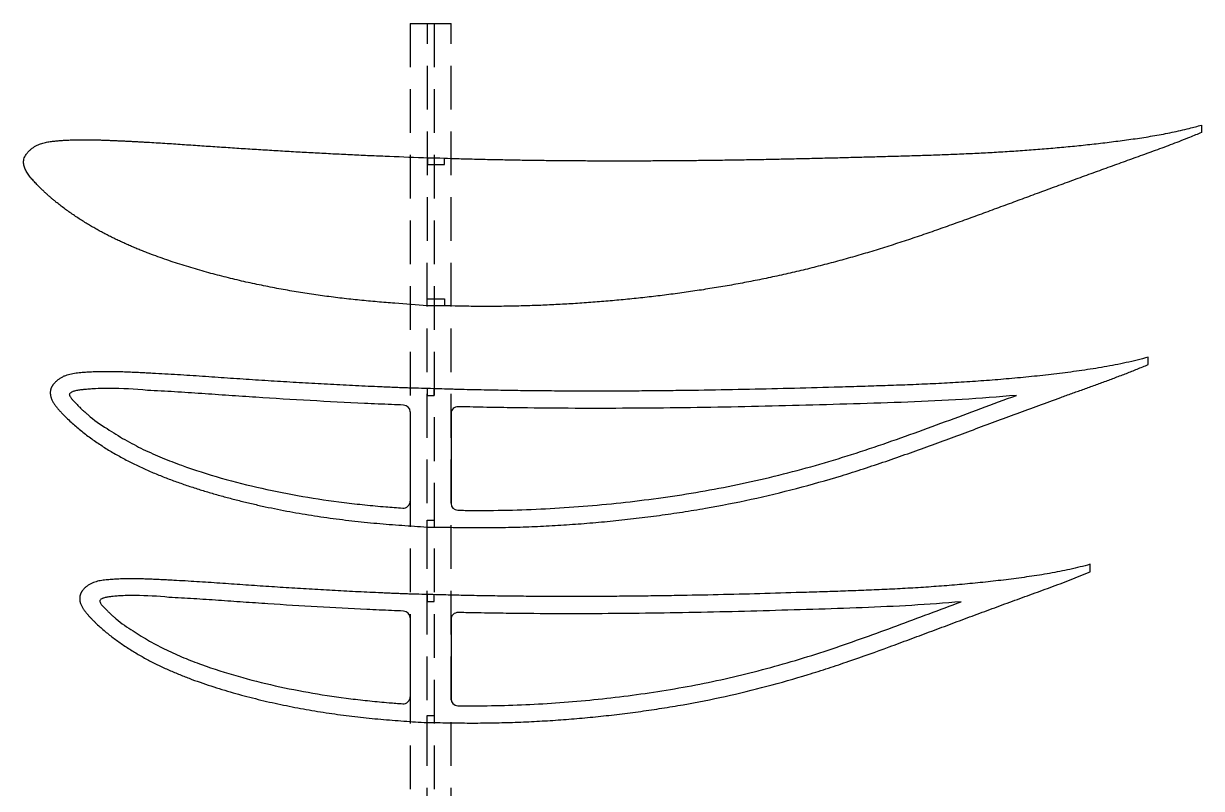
# Model space of a CAD drawing. Header units: millimetres. Extents: x -6564 to 404, y -3346 to 414.
# Drawn here: x -1109.4 to -767.4, y 192.4 to 414.4 of the extents above; entities that cross this region are included whole.
import ezdxf

# ---------------------------------------------------------------- set-up
doc = ezdxf.new("R2010")
doc.units = ezdxf.units.MM
doc.linetypes.add('DASHED', pattern=[19.05, 12.7, -6.35])
for name, color, linetype in [('10', 7, 'Continuous'), ('11', 80, 'Continuous'), ('111', 140, 'DASHED')]:
    doc.layers.add(name, color=color, linetype=linetype)

msp = doc.modelspace()

# ---------------------------------------------------------------- linework, layer by layer
at = {"color": 7, "linetype": 'Continuous', "lineweight": 25}
for p, q in [((-782.954, 315.4496), (-782.9533, 317.6112)), ((-1073.4601, 307.9756), (-1073.4619, 307.9757)), ((-1085.1687, 296.8741), (-1085.1685, 296.8743)), ((-799.7935, 255.3031), (-799.7921, 257.4761)), ((-1067.2042, 247.8773), (-1067.2073, 247.8775)), ((-1077.6, 238.1357), (-1077.5998, 238.1358))]:
    msp.add_line(p, q, dxfattribs=at)
for points, knots in [([(-782.9533, 317.6112), (-783.9932, 317.2931), (-786.1028, 316.7576), (-789.2777, 315.9985), (-792.4763, 315.3357), (-795.6891, 314.7425), (-798.9147, 314.2138), (-802.1488, 313.7347), (-805.3895, 313.2926), (-808.6349, 312.8794), (-811.8848, 312.4931), (-816.223, 312.011), (-821.6551, 311.4729), (-828.1856, 310.9215), (-834.7258, 310.4536), (-841.2741, 310.0669), (-847.8283, 309.7469), (-854.3871, 309.4819), (-860.949, 309.2568), (-867.5132, 309.0553), (-876.2673, 308.8047), (-887.212, 308.5034), (-900.3469, 308.1929), (-911.2917, 307.9943), (-920.0453, 307.877), (-926.6091, 307.8099), (-933.1709, 307.7632), (-939.7304, 307.7399), (-946.2871, 307.7383), (-952.8407, 307.7609), (-959.3908, 307.8094), (-965.9367, 307.8854), (-971.3879, 307.9723), (-975.7464, 308.0556), (-979.0139, 308.1288), (-981.7359, 308.1872), (-983.9126, 308.2474), (-986.0886, 308.3121), (-988.8075, 308.4008), (-990.9824, 308.4552), (-993.286, 308.5108), (-995.1099, 308.567), (-997.5409, 308.6478), (-999.3637, 308.7125), (-1001.1861, 308.7827), (-1003.0078, 308.8583), (-1004.8293, 308.9355), (-1007.2573, 309.0398), (-1010.2914, 309.1776), (-1013.9306, 309.3513), (-1017.5684, 309.5334), (-1022.4167, 309.7878), (-1027.2621, 310.0576), (-1032.1047, 310.3443), (-1035.7352, 310.5665), (-1039.3646, 310.7952), (-1042.9926, 311.0312), (-1046.6196, 311.2726), (-1050.2455, 311.5177), (-1053.8705, 311.7675), (-1057.4948, 312.0175), (-1061.1189, 312.2626), (-1064.7431, 312.4971), (-1068.3678, 312.7154), (-1071.3891, 312.8791), (-1073.8063, 313.0009), (-1075.6194, 313.0882), (-1077.4325, 313.1718), (-1079.2458, 313.2508), (-1081.0594, 313.3184), (-1082.8735, 313.3692), (-1084.6881, 313.3954), (-1086.5029, 313.3919), (-1088.3171, 313.3511), (-1090.1301, 313.2743), (-1091.9406, 313.1504), (-1093.7472, 312.9822), (-1095.5477, 312.7481), (-1097.013, 312.3534), (-1098.1197, 311.86), (-1098.7741, 311.4803), (-1099.2717, 311.1364), (-1099.7513, 310.7679), (-1100.1989, 310.3601), (-1100.5532, 309.9668), (-1100.7469, 309.7352), (-1100.8842, 309.5547), (-1101.0111, 309.367), (-1101.1242, 309.1704), (-1101.2268, 308.9684), (-1101.3349, 308.7697), (-1101.4361, 308.5675), (-1101.51, 308.3534), (-1101.5686, 308.135), (-1101.6128, 307.9127), (-1101.6455, 307.6885), (-1101.6723, 307.3873), (-1101.676, 307.0087), (-1101.6306, 306.6327), (-1101.5737, 306.3361), (-1101.5191, 306.1161), (-1101.454, 305.8989), (-1101.3557, 305.6131), (-1101.2119, 305.2634), (-1101.0116, 304.8565), (-1100.7154, 304.329), (-1100.2974, 303.6984), (-1099.747, 302.9772), (-1099.1599, 302.2851), (-1098.5483, 301.6152), (-1097.9187, 300.9622), (-1097.2785, 300.3193), (-1096.4168, 299.4707), (-1095.3146, 298.4354), (-1093.9544, 297.2345), (-1092.554, 296.0805), (-1091.1204, 294.9681), (-1089.1696, 293.5371), (-1086.6664, 291.8388), (-1083.5787, 289.9304), (-1080.417, 288.1468), (-1077.1863, 286.4908), (-1073.8956, 284.957), (-1070.554, 283.5368), (-1067.1735, 282.2112), (-1063.7609, 280.9692), (-1060.3198, 279.8073), (-1056.8549, 278.7164), (-1053.3684, 277.695), (-1049.8642, 276.7336), (-1046.3441, 275.8295), (-1042.8092, 274.9818), (-1039.2607, 274.1899), (-1034.5124, 273.2074), (-1028.5486, 272.1113), (-1022.5526, 271.1879), (-1017.7404, 270.5435), (-1014.1242, 270.1078), (-1010.5016, 269.7187), (-1006.8739, 269.3665), (-1003.2399, 269.0737), (-999.6033, 268.7971), (-995.9652, 268.5249), (-993.5378, 268.3655), (-992.3238, 268.2958)], [0, 0, 0, 0, 0.00737426, 0.01474851, 0.02212277, 0.02949703, 0.03687129, 0.04424554, 0.0516198, 0.05899406, 0.06636831, 0.07374257, 0.08849108, 0.1032396, 0.11798811, 0.13273663, 0.14748514, 0.16223365, 0.17698217, 0.19173068, 0.2064792, 0.23597622, 0.26547325, 0.29497028, 0.3097188, 0.32446731, 0.33921582, 0.35396434, 0.36871285, 0.38346137, 0.39820988, 0.41295839, 0.42770691, 0.43508116, 0.44245542, 0.44982968, 0.45351681, 0.45720394, 0.46457819, 0.47195245, 0.47195245, 0.48020319, 0.48432856, 0.48845394, 0.49257931, 0.49670468, 0.50083005, 0.50495542, 0.51320616, 0.52145691, 0.52970765, 0.53795839, 0.55445988, 0.56271062, 0.57096137, 0.57921211, 0.58746285, 0.59571359, 0.60396434, 0.61221508, 0.62046582, 0.62871657, 0.63696731, 0.64521805, 0.6534688, 0.65759417, 0.66171954, 0.66584491, 0.66997028, 0.67409565, 0.67822102, 0.6823464, 0.68647177, 0.69059714, 0.69472251, 0.69884788, 0.70297325, 0.70709862, 0.711224, 0.71328668, 0.71534937, 0.71638071, 0.71741205, 0.71947474, 0.72050608, 0.72102175, 0.72153742, 0.7220531, 0.72256877, 0.72308444, 0.72360011, 0.72411578, 0.72463145, 0.72514712, 0.7256628, 0.72617847, 0.72669414, 0.72772548, 0.72875682, 0.7292725, 0.72978817, 0.73030384, 0.73081951, 0.73185085, 0.7328822, 0.73391354, 0.73597622, 0.73803891, 0.7401016, 0.74216428, 0.74422697, 0.74628965, 0.74835234, 0.75247771, 0.75660308, 0.76072845, 0.76485383, 0.7689792, 0.77722994, 0.78548068, 0.79373143, 0.80198217, 0.81023291, 0.81848365, 0.8267344, 0.83498514, 0.84323588, 0.85148663, 0.85973737, 0.86798811, 0.87623886, 0.8844896, 0.89274034, 0.90099108, 0.91749257, 0.93399406, 0.9422448, 0.95049554, 0.95874629, 0.96699703, 0.97524777, 0.98349851, 0.99174926, 1, 1, 1, 1]), ([(-992.3238, 268.2958), (-991.196, 268.2943), (-988.9408, 268.2726), (-985.5585, 268.2089), (-982.1761, 268.1418), (-978.7932, 268.1119), (-975.4103, 268.1095), (-970.8997, 268.1508), (-966.3901, 268.2532), (-961.8823, 268.4149), (-957.3761, 268.6159), (-951.7472, 268.9435), (-945, 269.4504), (-938.2627, 270.0747), (-931.5364, 270.8095), (-924.8244, 271.6619), (-918.1281, 272.6331), (-909.226, 274.0979), (-898.1571, 276.2644), (-884.9957, 279.4221), (-874.1422, 282.4905), (-865.5381, 285.203), (-856.9809, 288.0608), (-848.4851, 291.0953), (-840.0173, 294.2067), (-833.6729, 296.5573), (-827.3285, 298.9081), (-820.9837, 301.2579), (-814.6346, 303.5957), (-809.3385, 305.5302), (-805.0978, 307.0669), (-801.914, 308.2106), (-798.7316, 309.3579), (-795.5519, 310.5131), (-792.3817, 311.6937), (-789.2208, 312.8995), (-786.0782, 314.1521), (-783.9886, 315.001), (-782.954, 315.4496)], [0, 0, 0, 0, 0.015625, 0.03125, 0.046875, 0.0625, 0.078125, 0.09375, 0.125, 0.140625, 0.15625, 0.1875, 0.21875, 0.25, 0.28125, 0.3125, 0.34375, 0.375, 0.4375, 0.5, 0.5625, 0.59375, 0.625, 0.6875, 0.71875, 0.75, 0.78125, 0.8125, 0.84375, 0.875, 0.890625, 0.90625, 0.921875, 0.9375, 0.953125, 0.96875, 0.984375, 1, 1, 1, 1]), ([(-1073.4619, 307.9757), (-1077.1303, 308.3198), (-1081.1467, 308.5213), (-1086.1727, 308.5181), (-1087.8639, 308.4827), (-1089.7626, 308.3754), (-1091.0057, 308.2761), (-1092.1132, 308.1693), (-1093.0764, 308.064), (-1093.6959, 307.972), (-1094.4397, 307.8189), (-1094.8228, 307.72), (-1095.3648, 307.4922), (-1095.6997, 307.3145), (-1096.0088, 307.0848), (-1096.1275, 306.8993), (-1096.168, 306.7424), (-1096.035, 306.4599), (-1095.8661, 306.0741), (-1095.6062, 305.6986), (-1095.3248, 305.3631), (-1094.9321, 304.9278), (-1094.5718, 304.5526), (-1094.044, 304.0052), (-1093.6198, 303.5657), (-1093.0995, 303.0121), (-1092.5948, 302.5003), (-1092.0036, 302.0099), (-1091.3441, 301.4261), (-1089.2603, 299.545), (-1087.1447, 298.0116), (-1085.1687, 296.8741)], [0, 0, 0, 0, 0.29034325, 0.31690054, 0.39608952, 0.42363325, 0.46682136, 0.49439544, 0.51133129, 0.54318045, 0.54373095, 0.57112327, 0.57425783, 0.58988802, 0.60068811, 0.60471976, 0.60616308, 0.61383997, 0.62769972, 0.64058942, 0.6498471, 0.66183685, 0.68661545, 0.69104151, 0.72189594, 0.73472045, 0.75089149, 0.77859868, 0.79518131, 0.82032698, 1, 1, 1, 1]), ([(-999.104, 303.6996), (-1000.2593, 303.7418), (-1001.4144, 303.7867), (-1005.1973, 303.9437), (-1007.8251, 304.0576), (-1015.7068, 304.4243), (-1020.9599, 304.6957), (-1031.4634, 305.2882), (-1036.7137, 305.6105), (-1044.5876, 306.1239), (-1047.212, 306.2995), (-1052.4604, 306.6563), (-1055.0844, 306.8391), (-1060.3328, 307.1978), (-1062.9571, 307.3735), (-1068.2074, 307.6979), (-1070.8333, 307.8443), (-1073.4601, 307.9756)], [0.705016036, 0.705016036, 0.705016036, 0.705016036, 0.71875, 0.71875, 0.75, 0.75, 0.8125, 0.8125, 0.875, 0.875, 0.90625, 0.90625, 0.9375, 0.9375, 0.96875, 0.96875, 1, 1, 1, 1]), ([(-983.3589, 273.1679), (-982.6389, 273.1553), (-981.919, 273.1441), (-977.5403, 273.0939), (-973.8838, 273.107), (-962.9213, 273.312), (-955.622, 273.6632), (-944.6861, 274.4974), (-941.043, 274.8279), (-933.761, 275.588), (-930.1193, 276.0191), (-919.23, 277.4708), (-912.0144, 278.6491), (-897.6863, 281.5002), (-890.5741, 283.174), (-879.9796, 286.0391), (-876.4591, 287.0537), (-869.4488, 289.1992), (-865.9635, 290.3282), (-855.5522, 293.8399), (-848.6704, 296.3478), (-834.9264, 301.4186), (-828.0622, 303.976), (-821.1897, 306.5101)], [0.050204584, 0.050204584, 0.050204584, 0.050204584, 0.0625, 0.0625, 0.125, 0.125, 0.25, 0.25, 0.3125, 0.3125, 0.375, 0.375, 0.5, 0.5, 0.625, 0.625, 0.6875, 0.6875, 0.75, 0.75, 0.875, 0.875, 1, 1, 1, 1]), ([(-821.1897, 306.5101), (-826.4332, 306.0289), (-831.6805, 305.6365), (-842.1815, 304.9992), (-847.4351, 304.7528), (-857.9461, 304.3448), (-863.2033, 304.1808), (-873.7185, 303.8723), (-878.9765, 303.7254), (-894.7514, 303.3093), (-905.2712, 303.0791), (-926.3101, 302.7881), (-936.8293, 302.7201), (-952.6079, 302.7548), (-957.8673, 302.79), (-965.7564, 302.8838), (-968.386, 302.9218), (-972.3305, 302.9891), (-973.6453, 303.013), (-976.275, 303.0653), (-977.5898, 303.0945), (-980.2194, 303.1523), (-981.5342, 303.1803), (-982.989, 303.219), (-983.129, 303.2228), (-983.269, 303.2266)], [0, 0, 0, 0, 0.0625, 0.0625, 0.125, 0.125, 0.1875, 0.1875, 0.25, 0.25, 0.375, 0.375, 0.5, 0.5, 0.5625, 0.5625, 0.59375, 0.59375, 0.609375, 0.609375, 0.625, 0.625, 0.640625, 0.640625, 0.642288818, 0.642288818, 0.642288818, 0.642288818]), ([(-1085.1685, 296.8743), (-1083.4775, 295.7323), (-1081.7536, 294.6655), (-1078.2499, 292.66), (-1076.4689, 291.7239), (-1072.8542, 289.9728), (-1071.0202, 289.158), (-1067.3109, 287.6233), (-1065.4365, 286.9012), (-1059.7649, 284.8457), (-1055.9177, 283.6266), (-1048.1243, 281.4153), (-1044.2024, 280.4244), (-1036.3153, 278.6522), (-1032.3495, 277.8716), (-1024.3772, 276.5032), (-1020.3678, 275.9157), (-1014.3448, 275.1668), (-1012.3349, 274.9405), (-1009.3174, 274.6291), (-1008.3112, 274.5295), (-1006.2975, 274.3428), (-1005.29, 274.2568), (-1002.6308, 274.0412), (-1000.979, 273.9151), (-999.3269, 273.7909)], [0, 0, 0, 0, 0.0625, 0.0625, 0.125, 0.125, 0.1875, 0.1875, 0.25, 0.25, 0.375, 0.375, 0.5, 0.5, 0.625, 0.625, 0.75, 0.75, 0.8125, 0.8125, 0.84375, 0.84375, 0.875, 0.875, 0.926191815, 0.926191815, 0.926191815, 0.926191815]), ([(-799.7921, 257.4761), (-800.7513, 257.1868), (-802.6941, 256.6916), (-805.6188, 255.9936), (-808.5638, 255.3804), (-811.5215, 254.8301), (-814.4902, 254.3377), (-817.4665, 253.8901), (-820.4483, 253.4763), (-823.4344, 253.0896), (-826.4243, 252.7279), (-830.4151, 252.2767), (-835.4116, 251.7724), (-841.4176, 251.2551), (-847.4315, 250.8146), (-853.4519, 250.4482), (-859.4772, 250.1429), (-865.506, 249.8875), (-871.5372, 249.6684), (-877.57, 249.4713), (-885.615, 249.2243), (-895.6727, 248.9275), (-907.7433, 248.6181), (-917.802, 248.4155), (-925.8479, 248.2915), (-931.8816, 248.2174), (-937.9143, 248.162), (-943.9457, 248.1285), (-949.9755, 248.1145), (-956.0036, 248.123), (-962.0295, 248.1549), (-968.0531, 248.2128), (-973.0704, 248.2822), (-977.0828, 248.3504), (-980.0913, 248.4108), (-982.5978, 248.4611), (-984.6024, 248.5113), (-986.6066, 248.5622), (-989.1111, 248.63), (-991.1148, 248.6742), (-993.237, 248.7232), (-994.9175, 248.7677), (-997.1575, 248.8331), (-998.8373, 248.8876), (-1000.5166, 248.9512), (-1002.1954, 249.0235), (-1003.8739, 249.0965), (-1006.1118, 249.1934), (-1008.9082, 249.3233), (-1012.263, 249.4862), (-1015.6167, 249.6565), (-1020.0869, 249.8949), (-1024.5552, 250.1473), (-1029.0214, 250.4157), (-1032.3702, 250.6235), (-1035.7181, 250.8374), (-1039.065, 251.0579), (-1042.4112, 251.2835), (-1045.7568, 251.5129), (-1049.1016, 251.7462), (-1052.4461, 251.9797), (-1055.7905, 252.2091), (-1059.1353, 252.4285), (-1062.4807, 252.6329), (-1065.2694, 252.7862), (-1067.5006, 252.9005), (-1069.1741, 252.9826), (-1070.8478, 253.0615), (-1072.5216, 253.1356), (-1074.1958, 253.1992), (-1075.8705, 253.2476), (-1077.5456, 253.2719), (-1079.221, 253.2696), (-1080.8959, 253.2317), (-1082.5697, 253.1616), (-1084.2411, 253.0461), (-1085.9091, 252.8918), (-1087.5707, 252.6695), (-1088.9207, 252.294), (-1089.9369, 251.8274), (-1090.5381, 251.4718), (-1090.9934, 251.1486), (-1091.4326, 250.804), (-1091.8406, 250.422), (-1092.1619, 250.0541), (-1092.3363, 249.8368), (-1092.4594, 249.6678), (-1092.5728, 249.4922), (-1092.6738, 249.309), (-1092.7648, 249.1208), (-1092.8586, 248.9347), (-1092.9442, 248.7451), (-1093.0043, 248.5456), (-1093.0516, 248.3428), (-1093.087, 248.1369), (-1093.1128, 247.9295), (-1093.1338, 247.6512), (-1093.1381, 247.3017), (-1093.0978, 246.9544), (-1093.0519, 246.6798), (-1093.0054, 246.4758), (-1092.9484, 246.2746), (-1092.8619, 246.0094), (-1092.7342, 245.6847), (-1092.5527, 245.3074), (-1092.2844, 244.8177), (-1091.9023, 244.233), (-1091.3977, 243.5644), (-1090.8584, 242.9232), (-1090.2956, 242.3029), (-1089.7153, 241.699), (-1089.1256, 241.1043), (-1088.331, 240.3197), (-1087.3149, 239.3623), (-1086.0609, 238.2514), (-1084.7693, 237.1844), (-1083.4473, 236.1556), (-1081.6479, 234.8321), (-1079.3383, 233.2622), (-1076.4898, 231.497), (-1073.5719, 229.8486), (-1070.5909, 228.3171), (-1067.554, 226.8995), (-1064.4702, 225.5867), (-1061.3508, 224.3607), (-1058.2014, 223.2133), (-1055.0262, 222.1386), (-1051.8288, 221.1306), (-1048.6118, 220.1862), (-1045.3786, 219.2975), (-1042.131, 218.4617), (-1038.8699, 217.678), (-1035.5964, 216.9459), (-1031.2165, 216.0378), (-1025.7159, 215.0248), (-1020.1868, 214.1707), (-1015.7499, 213.5749), (-1012.416, 213.1723), (-1009.0766, 212.8119), (-1005.7329, 212.4868), (-1002.3838, 212.2144), (-999.0328, 211.9578), (-995.6798, 211.7188), (-993.4424, 211.5963), (-992.3238, 211.5499)], [0, 0, 0, 0, 0.00737426, 0.01474851, 0.02212277, 0.02949703, 0.03687129, 0.04424554, 0.0516198, 0.05899406, 0.06636831, 0.07374257, 0.08849108, 0.1032396, 0.11798811, 0.13273663, 0.14748514, 0.16223365, 0.17698217, 0.19173068, 0.2064792, 0.23597622, 0.26547325, 0.29497028, 0.3097188, 0.32446731, 0.33921582, 0.35396434, 0.36871285, 0.38346137, 0.39820988, 0.41295839, 0.42770691, 0.43508116, 0.44245542, 0.44982968, 0.45351681, 0.45720394, 0.46457819, 0.47195245, 0.47195245, 0.48020319, 0.48432856, 0.48845394, 0.49257931, 0.49670468, 0.50083005, 0.50495542, 0.51320616, 0.52145691, 0.52970765, 0.53795839, 0.55445988, 0.56271062, 0.57096137, 0.57921211, 0.58746285, 0.59571359, 0.60396434, 0.61221508, 0.62046582, 0.62871657, 0.63696731, 0.64521805, 0.6534688, 0.65759417, 0.66171954, 0.66584491, 0.66997028, 0.67409565, 0.67822102, 0.6823464, 0.68647177, 0.69059714, 0.69472251, 0.69884788, 0.70297325, 0.70709862, 0.711224, 0.71328668, 0.71534937, 0.71638071, 0.71741205, 0.71947474, 0.72050608, 0.72102175, 0.72153742, 0.7220531, 0.72256877, 0.72308444, 0.72360011, 0.72411578, 0.72463145, 0.72514712, 0.7256628, 0.72617847, 0.72669414, 0.72772548, 0.72875682, 0.7292725, 0.72978817, 0.73030384, 0.73081951, 0.73185085, 0.7328822, 0.73391354, 0.73597622, 0.73803891, 0.7401016, 0.74216428, 0.74422697, 0.74628965, 0.74835234, 0.75247771, 0.75660308, 0.76072845, 0.76485383, 0.7689792, 0.77722994, 0.78548068, 0.79373143, 0.80198217, 0.81023291, 0.81848365, 0.8267344, 0.83498514, 0.84323588, 0.85148663, 0.85973737, 0.86798811, 0.87623886, 0.8844896, 0.89274034, 0.90099108, 0.91749257, 0.93399406, 0.9422448, 0.95049554, 0.95874629, 0.96699703, 0.97524777, 0.98349851, 0.99174926, 1, 1, 1, 1]), ([(-992.3238, 211.5499), (-991.2863, 211.5462), (-989.2115, 211.5275), (-986.0997, 211.4764), (-982.988, 211.4193), (-979.8758, 211.3993), (-976.7635, 211.4027), (-972.614, 211.4503), (-968.4656, 211.5524), (-964.3189, 211.7103), (-960.1737, 211.9036), (-954.9958, 212.2157), (-948.7895, 212.6946), (-942.5926, 213.2814), (-936.4061, 213.9703), (-930.2327, 214.7668), (-924.074, 215.6723), (-915.8872, 217.0365), (-905.708, 219.0497), (-893.6056, 221.9783), (-883.6263, 224.8207), (-875.7155, 227.3313), (-867.8484, 229.9761), (-860.038, 232.7834), (-852.2535, 235.6608), (-846.4211, 237.8349), (-840.5887, 240.0091), (-834.7559, 242.1821), (-828.9193, 244.3449), (-824.0508, 246.1348), (-820.1526, 247.5571), (-817.2263, 248.6166), (-814.3007, 249.6782), (-811.3778, 250.7471), (-808.4631, 251.8383), (-805.5571, 252.9526), (-802.6668, 254.1071), (-800.7458, 254.8912), (-799.7935, 255.3031)], [0, 0, 0, 0, 0.015625, 0.03125, 0.046875, 0.0625, 0.078125, 0.09375, 0.125, 0.140625, 0.15625, 0.1875, 0.21875, 0.25, 0.28125, 0.3125, 0.34375, 0.375, 0.4375, 0.5, 0.5625, 0.59375, 0.625, 0.6875, 0.71875, 0.75, 0.78125, 0.8125, 0.84375, 0.875, 0.890625, 0.90625, 0.921875, 0.9375, 0.953125, 0.96875, 0.984375, 1, 1, 1, 1]), ([(-1067.2073, 247.8775), (-1070.4575, 248.1986), (-1074.0161, 248.4047), (-1078.4713, 248.425), (-1079.9708, 248.4006), (-1081.6538, 248.3022), (-1082.7558, 248.2113), (-1083.7376, 248.1184), (-1084.5915, 248.0246), (-1085.1408, 247.941), (-1085.7988, 247.8019), (-1086.137, 247.7123), (-1086.618, 247.5082), (-1086.9165, 247.3494), (-1087.1876, 247.1416), (-1087.2923, 246.979), (-1087.3326, 246.8412), (-1087.2411, 246.5912), (-1087.1134, 246.24), (-1086.8985, 245.8963), (-1086.6558, 245.5944), (-1086.3087, 245.2075), (-1085.9888, 244.8751), (-1085.5186, 244.3918), (-1085.1397, 244.0052), (-1084.6726, 243.5205), (-1084.2202, 243.072), (-1083.6958, 242.6378), (-1083.1075, 242.1246), (-1081.2434, 240.4769), (-1079.3591, 239.1319), (-1077.6, 238.1357)], [0, 0, 0, 0, 0.29034325, 0.31690054, 0.39608952, 0.42363325, 0.46682136, 0.49439544, 0.51133129, 0.54318045, 0.54373095, 0.57112327, 0.57425783, 0.58988802, 0.60068811, 0.60471976, 0.60616308, 0.61383997, 0.62769972, 0.64058942, 0.6498471, 0.66183685, 0.68661545, 0.69104151, 0.72189594, 0.73472045, 0.75089149, 0.77859868, 0.79518131, 0.82032698, 1, 1, 1, 1]), ([(-999.106, 243.8942), (-1000.2694, 243.9355), (-1001.4323, 243.9846), (-1003.7928, 244.0869), (-1004.9903, 244.1382), (-1007.3852, 244.2456), (-1008.5825, 244.3018), (-1014.5686, 244.5885), (-1019.3563, 244.8412), (-1028.9289, 245.3928), (-1033.714, 245.6921), (-1040.8901, 246.1673), (-1043.2819, 246.3297), (-1048.0652, 246.6598), (-1050.4566, 246.8283), (-1055.2399, 247.1592), (-1057.6317, 247.3212), (-1062.4168, 247.6205), (-1064.8101, 247.7555), (-1067.2042, 247.8773)], [0.703577015, 0.703577015, 0.703577015, 0.703577015, 0.71875, 0.71875, 0.734375, 0.734375, 0.75, 0.75, 0.8125, 0.8125, 0.875, 0.875, 0.90625, 0.90625, 0.9375, 0.9375, 0.96875, 0.96875, 1, 1, 1, 1]), ([(-983.3516, 216.4308), (-982.988, 216.4257), (-982.6245, 216.4213), (-978.9449, 216.3849), (-975.6313, 216.4017), (-965.698, 216.5992), (-959.0856, 216.9227), (-949.181, 217.6821), (-945.8819, 217.9819), (-939.2882, 218.6706), (-935.9937, 219.0597), (-929.4095, 219.9337), (-926.1221, 220.4174), (-919.575, 221.4871), (-916.3129, 222.0734), (-906.5632, 223.9948), (-900.1128, 225.4966), (-890.5083, 228.0669), (-887.3186, 228.9762), (-880.9628, 230.9), (-877.7973, 231.9156), (-868.3502, 235.0794), (-862.1094, 237.3482), (-852.7675, 240.8047), (-849.6568, 241.9659), (-843.4343, 244.2854), (-840.3233, 245.4458), (-837.2111, 246.6028)], [0.055649738, 0.055649738, 0.055649738, 0.055649738, 0.0625, 0.0625, 0.125, 0.125, 0.25, 0.25, 0.3125, 0.3125, 0.375, 0.375, 0.4375, 0.4375, 0.5, 0.5, 0.625, 0.625, 0.6875, 0.6875, 0.75, 0.75, 0.875, 0.875, 0.9375, 0.9375, 1, 1, 1, 1]), ([(-837.2111, 246.6028), (-841.9929, 246.1813), (-846.7781, 245.8377), (-856.3539, 245.277), (-861.1445, 245.0577), (-870.7286, 244.6865), (-875.5219, 244.5321), (-885.1092, 244.2361), (-889.9031, 244.0929), (-904.286, 243.6925), (-913.8775, 243.4718), (-933.0623, 243.1831), (-942.6544, 243.1085), (-957.0421, 243.1223), (-961.838, 243.1484), (-969.0316, 243.2252), (-971.4295, 243.2569), (-976.2252, 243.3322), (-978.623, 243.3786), (-981.7729, 243.4426), (-982.5251, 243.459), (-983.2772, 243.4765)], [0, 0, 0, 0, 0.0625, 0.0625, 0.125, 0.125, 0.1875, 0.1875, 0.25, 0.25, 0.375, 0.375, 0.5, 0.5, 0.5625, 0.5625, 0.59375, 0.59375, 0.625, 0.625, 0.634802455, 0.634802455, 0.634802455, 0.634802455]), ([(-1077.5998, 238.1358), (-1076.0466, 237.09), (-1074.4635, 236.1122), (-1071.2452, 234.2755), (-1069.6093, 233.418), (-1066.2889, 231.8141), (-1064.6041, 231.0681), (-1061.1973, 229.6612), (-1059.4759, 228.9987), (-1054.2665, 227.1142), (-1050.7323, 225.9951), (-1043.5769, 223.9653), (-1039.9768, 223.0556), (-1032.7359, 221.428), (-1029.0949, 220.7107), (-1021.7753, 219.4529), (-1018.0943, 218.9122), (-1012.5651, 218.2232), (-1010.72, 218.0147), (-1007.95, 217.7278), (-1007.0263, 217.6361), (-1005.1778, 217.4641), (-1004.2529, 217.3845), (-1001.9942, 217.1998), (-1000.6603, 217.0956), (-999.3259, 216.996)], [0, 0, 0, 0, 0.0625, 0.0625, 0.125, 0.125, 0.1875, 0.1875, 0.25, 0.25, 0.375, 0.375, 0.5, 0.5, 0.625, 0.625, 0.75, 0.75, 0.8125, 0.8125, 0.84375, 0.84375, 0.875, 0.875, 0.920039667, 0.920039667, 0.920039667, 0.920039667])]:
    msp.add_open_spline(points, degree=3, knots=knots, dxfattribs=at)
at = {"layer": '10'}
for p, q in [((-992.1898, 375.5176), (-992.1898, 373.5176)), ((-992.1898, 373.5176), (-987.1898, 373.5176)), ((-987.1898, 373.5176), (-987.1898, 375.3786)), ((-992.2041, 332.5508), (-992.2041, 334.5508)), ((-992.2041, 334.5508), (-987.2041, 334.5508)), ((-987.2041, 334.5508), (-987.2041, 332.4963)), ((-992.212, 308.4849), (-992.212, 306.4849)), ((-990.212, 306.4849), (-990.212, 308.4351)), ((-992.212, 306.4849), (-990.212, 306.4849)), ((-997.177, 301.701), (-997.177, 275.7853)), ((-985.3238, 301.2274), (-985.3238, 275.1676)), ((-992.2253, 268.2956), (-992.2253, 270.2956)), ((-992.2253, 270.2956), (-990.2253, 270.2956)), ((-990.2253, 270.2956), (-990.2253, 268.2832)), ((-992.2318, 248.7), (-992.2318, 246.7)), ((-992.2318, 246.7), (-990.2318, 246.7)), ((-990.2318, 246.7), (-990.2318, 248.6542)), ((-997.177, 241.8955), (-997.177, 218.9904)), ((-985.3238, 241.477), (-985.3238, 218.4306)), ((-992.2441, 211.5496), (-992.2441, 213.5496)), ((-992.2441, 213.5496), (-990.2441, 213.5496)), ((-990.2441, 213.5496), (-990.2441, 211.5355))]:
    msp.add_line(p, q, dxfattribs=at)
for centre, start, end in [((-999.177, 301.701), 0, 87.909707), ((-983.3238, 301.2274), 88.429807, 180), ((-999.177, 275.7853), 265.701791, 360), ((-983.3238, 275.1676), 180, 268.994941), ((-999.177, 241.8955), 360, 87.965507), ((-983.3238, 241.477), 88.664578, 180), ((-999.177, 218.9904), 265.72858, 360), ((-983.3238, 218.4306), 180, 269.204252)]:
    msp.add_arc(centre, 2, start, end, dxfattribs=at)
at = {"layer": '11', "linetype": 'Continuous', "lineweight": 25}
msp.add_line((-767.4496, 384.9705), (-767.4496, 382.8192), dxfattribs=at)
for points, knots in [([(-991.946, 375.5097), (-988.9517, 375.4592), (-984.2744, 375.2519), (-977.9073, 375.1043), (-972.8465, 374.984), (-967.7863, 374.8891), (-962.728, 374.8048), (-957.6721, 374.7405), (-952.6168, 374.6877), (-947.562, 374.6532), (-942.5068, 374.6297), (-937.4507, 374.6219), (-932.3944, 374.6248), (-927.3396, 374.6416), (-922.2865, 374.6696), (-917.2346, 374.7102), (-912.1831, 374.761), (-907.1313, 374.8246), (-902.0789, 374.8987), (-897.0263, 374.9845), (-891.9744, 375.0791), (-886.9242, 375.1867), (-881.875, 375.2991), (-876.8264, 375.4209), (-871.777, 375.5482), (-866.7268, 375.6806), (-861.6757, 375.8171), (-856.6247, 375.9561), (-851.5751, 376.1051), (-846.527, 376.2656), (-841.4802, 376.4477), (-836.4339, 376.6519), (-831.3884, 376.8897), (-826.3415, 377.1632), (-821.2947, 377.4772), (-816.249, 377.8386), (-811.2073, 378.2462), (-806.1695, 378.703), (-801.136, 379.2162), (-796.1063, 379.7845), (-791.913, 380.3072), (-788.5543, 380.7591), (-786.0292, 381.1204), (-783.5087, 381.5054), (-780.9946, 381.9238), (-778.4876, 382.3763), (-775.9893, 382.8726), (-773.484, 383.4147), (-770.6344, 384.1043), (-768.6133, 384.6106), (-767.4496, 384.9705)], [0.000000345, 0.000000345, 0.000000345, 0.000000345, 0.039898338, 0.062375182, 0.084856831, 0.107347172, 0.129807277, 0.152263507, 0.174716737, 0.197166748, 0.219614308, 0.24207271, 0.264533569, 0.286983546, 0.309422927, 0.331860714, 0.354297153, 0.376732241, 0.399175083, 0.421621345, 0.444062332, 0.466498061, 0.488924444, 0.511354789, 0.533784812, 0.556223473, 0.578666397, 0.601109154, 0.623547151, 0.645975927, 0.668404475, 0.690833213, 0.713267434, 0.735703901, 0.758175394, 0.780639748, 0.80310346, 0.825569188, 0.848036127, 0.870516133, 0.893008687, 0.904338802, 0.91566953, 0.926994857, 0.938311018, 0.949626763, 0.960935433, 0.97224771, 0.983775525, 1, 1, 1, 1]), ([(-992.2429, 332.5508), (-995.3758, 332.77), (-1000.2091, 333.1548), (-1006.7479, 333.6436), (-1011.8493, 334.1276), (-1016.9424, 334.685), (-1022.0243, 335.3303), (-1027.0941, 336.0622), (-1032.1498, 336.8852), (-1036.367, 337.6569), (-1039.7539, 338.3248), (-1042.315, 338.8602), (-1044.8704, 339.419), (-1047.4193, 340.0066), (-1049.9621, 340.6204), (-1052.4989, 341.2619), (-1055.0513, 341.9376), (-1057.6188, 342.6472), (-1060.1993, 343.3952), (-1062.7699, 344.1755), (-1065.3287, 344.9938), (-1067.8765, 345.8472), (-1070.4112, 346.7414), (-1072.5267, 347.5288), (-1074.2308, 348.1861), (-1075.527, 348.7023), (-1076.8186, 349.2295), (-1078.103, 349.7723), (-1079.3814, 350.327), (-1080.6517, 350.8981), (-1081.9342, 351.4949), (-1083.2296, 352.1167), (-1084.5348, 352.769), (-1085.8327, 353.4374), (-1087.1201, 354.1281), (-1088.4006, 354.838), (-1089.6729, 355.5699), (-1090.9729, 356.3435), (-1092.2979, 357.1605), (-1093.6434, 358.0231), (-1094.9716, 358.9075), (-1096.2769, 359.8139), (-1097.5557, 360.7376), (-1098.8013, 361.6803), (-1099.8591, 362.5162), (-1100.7373, 363.242), (-1101.4537, 363.8488), (-1102.1623, 364.4742), (-1102.8732, 365.1173), (-1103.5887, 365.7876), (-1104.3148, 366.4886), (-1105.1372, 367.3065), (-1106.0532, 368.241), (-1107.0162, 369.3079), (-1107.8998, 370.4151), (-1108.6407, 371.5546), (-1109.1804, 372.7155), (-1109.4608, 373.9011), (-1109.3775, 374.9373), (-1109.1629, 375.6063), (-1108.905, 376.0425), (-1108.6668, 376.5176), (-1108.1915, 377.0999), (-1107.6075, 377.701), (-1106.9457, 378.2445), (-1106.2366, 378.728), (-1105.5219, 379.1248), (-1104.8182, 379.4372), (-1104.1365, 379.6793), (-1103.449, 379.8706), (-1102.7571, 380.0215), (-1102.061, 380.1382), (-1101.3621, 380.2329), (-1100.4776, 380.3318), (-1099.4073, 380.4343), (-1098.1503, 380.535), (-1096.8898, 380.6128), (-1095.6269, 380.6703), (-1094.3625, 380.7125), (-1093.097, 380.7347), (-1091.8307, 380.744), (-1090.5642, 380.7352), (-1089.2983, 380.7158), (-1088.0333, 380.6846), (-1086.7691, 380.6447), (-1085.5049, 380.5975), (-1084.2408, 380.5459), (-1082.976, 380.4896), (-1081.7108, 380.4318), (-1080.4447, 380.3739), (-1079.179, 380.3116), (-1077.9131, 380.2492), (-1076.6475, 380.1849), (-1075.3816, 380.1168), (-1073.6925, 380.0242), (-1071.5808, 379.9026), (-1069.0469, 379.7463), (-1066.5139, 379.5857), (-1063.9812, 379.4174), (-1061.4489, 379.2472), (-1058.9163, 379.0748), (-1056.3834, 378.9006), (-1053.85, 378.7302), (-1051.3169, 378.559), (-1048.7839, 378.3927), (-1046.2512, 378.2257), (-1043.7182, 378.0626), (-1041.1846, 377.9023), (-1037.8079, 377.6929), (-1033.588, 377.4387), (-1028.5253, 377.1479), (-1023.4627, 376.8728), (-1018.3998, 376.6103), (-1013.3357, 376.3655), (-1008.2699, 376.1342), (-1001.1405, 375.8352), (-995.699, 375.6309), (-991.9462, 375.5097)], [0, 0, 0, 0, 0.037810127, 0.058378142, 0.078944165, 0.099502757, 0.120062306, 0.140618196, 0.161171844, 0.181730392, 0.192232993, 0.202733734, 0.213231801, 0.223726436, 0.234226583, 0.244725708, 0.255230035, 0.266014973, 0.276796177, 0.287577874, 0.298358395, 0.309139928, 0.31992681, 0.330717371, 0.336315928, 0.341916893, 0.34751551, 0.353112043, 0.35870546, 0.364292741, 0.369880161, 0.375736121, 0.381592742, 0.387447349, 0.393312559, 0.399182199, 0.405074118, 0.410984135, 0.41739554, 0.423814744, 0.430225953, 0.436607106, 0.442946104, 0.449218507, 0.455412895, 0.459176702, 0.462934888, 0.466716263, 0.470556156, 0.474475231, 0.47851987, 0.482707985, 0.488439354, 0.49427259, 0.500005689, 0.505479778, 0.510596009, 0.515360546, 0.519964911, 0.522941483, 0.523713317, 0.526061566, 0.529321954, 0.532702959, 0.536149006, 0.539609724, 0.543025292, 0.545975002, 0.548870241, 0.551727175, 0.554561889, 0.557391908, 0.560223219, 0.563052882, 0.568106577, 0.573167981, 0.578234398, 0.583311455, 0.588388324, 0.593465992, 0.598549122, 0.603634584, 0.60871431, 0.613792524, 0.618869059, 0.62394358, 0.629023617, 0.634100922, 0.639186879, 0.644273168, 0.649360468, 0.654444114, 0.659532454, 0.664617865, 0.669708001, 0.679898873, 0.690085219, 0.700273946, 0.710457126, 0.720645539, 0.730830795, 0.741020462, 0.751213282, 0.761401695, 0.771588867, 0.781775629, 0.79196117, 0.802149496, 0.812340623, 0.832694999, 0.853048018, 0.873395476, 0.893737901, 0.914086761, 0.934438591, 0.95479294, 0.999999721, 0.999999721, 0.999999721, 0.999999721]), ([(-767.4496, 382.8192), (-768.5856, 382.3258), (-770.5684, 381.5253), (-773.3763, 380.4032), (-775.8687, 379.443), (-778.3543, 378.505), (-780.8464, 377.585), (-783.343, 376.6772), (-785.8433, 375.7795), (-788.3445, 374.8826), (-791.6807, 373.6913), (-795.8455, 372.1889), (-800.8373, 370.3737), (-805.8251, 368.5513), (-810.8084, 366.7175), (-815.7913, 364.8818), (-820.7742, 363.0429), (-825.7503, 361.2091), (-830.7194, 359.3811), (-835.6842, 357.5705), (-840.6567, 355.7833), (-845.6393, 354.0275), (-850.6376, 352.3156), (-855.6536, 350.6548), (-860.6547, 349.0673), (-865.641, 347.5593), (-870.6116, 346.1333), (-875.6012, 344.7769), (-880.61, 343.4934), (-885.6368, 342.2824), (-890.6814, 341.1438), (-895.7156, 340.0879), (-900.7368, 339.1107), (-905.7428, 338.2118), (-910.7603, 337.3842), (-915.7882, 336.6221), (-920.8264, 335.9268), (-925.8736, 335.2932), (-930.9186, 334.7232), (-935.9593, 334.2135), (-940.9945, 333.7634), (-946.0336, 333.373), (-951.0763, 333.0445), (-956.1228, 332.7743), (-961.1731, 332.5684), (-966.2289, 332.4243), (-971.288, 332.3403), (-976.3499, 332.325), (-983.335, 332.3883), (-988.6313, 332.5524), (-992.2429, 332.5508)], [0, 0, 0, 0, 0.01598777, 0.02760342, 0.03903768, 0.05046865, 0.06190106, 0.07333252, 0.08476444, 0.09619655, 0.10763556, 0.13049922, 0.1533554, 0.17620712, 0.19905446, 0.22190714, 0.24476251, 0.26762472, 0.29037137, 0.31311579, 0.33584914, 0.35858632, 0.38131738, 0.40405505, 0.42679851, 0.44905399, 0.47130481, 0.49355542, 0.5158042, 0.5380558, 0.56030563, 0.58256543, 0.60445808, 0.62634262, 0.64822472, 0.67010638, 0.69199188, 0.71388181, 0.73577561, 0.75753483, 0.77928785, 0.80103746, 0.82278231, 0.84452564, 0.86627906, 0.888033, 0.90982087, 0.93159916, 0.95337978, 1, 1, 1, 1])]:
    msp.add_open_spline(points, degree=3, knots=knots, dxfattribs=at)
at = {"layer": '111'}
for p, q in [((-997.177, 414.4465), (-997.177, -29.626)), ((-997.177, 414.4465), (-985.3238, 414.4465)), ((-992.3238, -29.626), (-992.177, 414.4465)), ((-992.177, 414.4465), (-990.177, 414.4465)), ((-990.177, 414.4465), (-990.177, -29.626)), ((-985.3238, -29.626), (-985.3238, 414.4465))]:
    msp.add_line(p, q, dxfattribs=at)

doc.saveas('drawing.dxf')
